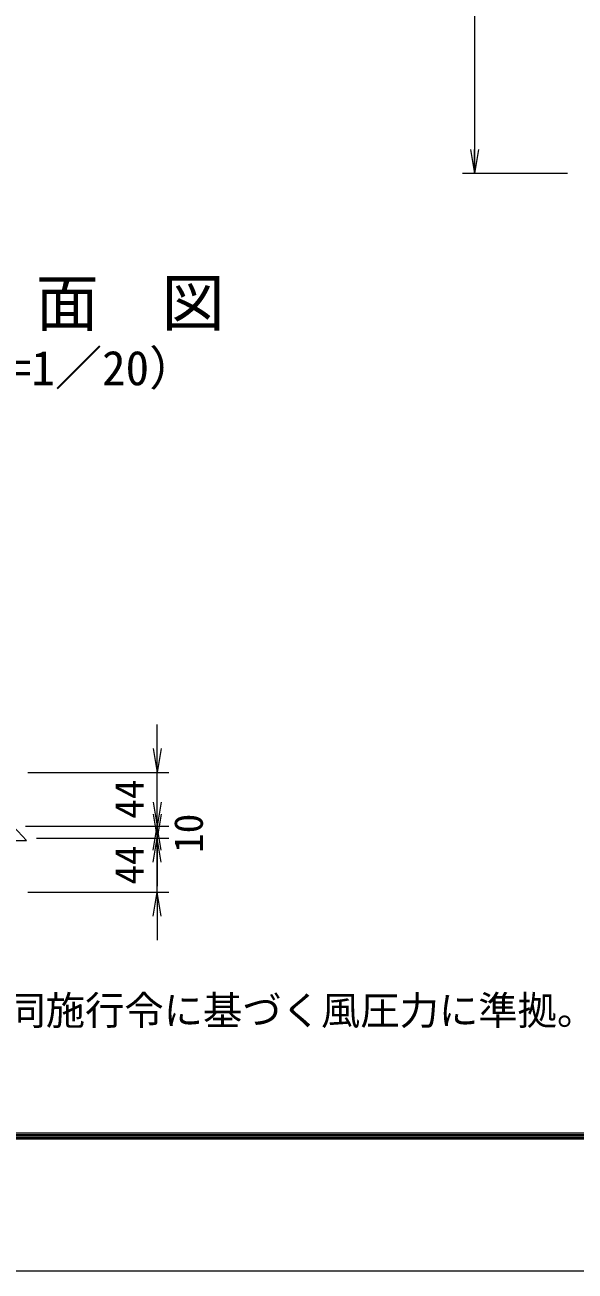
# Model space of a CAD drawing. Units: millimetres at full size, with parts at other scales. Extents: x -4200 to 4200, y -2970 to 2970.
# Drawn here: x 1174 to 2092, y -2970 to -891 of the extents above; entities that cross this region are included whole.
import ezdxf
from ezdxf.enums import TextEntityAlignment as Align

# ---------------------------------------------------------------- set-up
doc = ezdxf.new("R2010")
doc.units = ezdxf.units.MM
doc.header["$LTSCALE"] = 10
doc.layers.add('0-0_D-TTL-TXT', color=7, linetype='Continuous')
for name, color, linetype, lineweight in [('0-6_D-STR-DIM', 7, 'Continuous', 13), ('0-7_0', 7, 'Continuous', 18), ('0-B_D-TTL', 7, 'Continuous', 18)]:
    doc.layers.add(name, color=color, linetype=linetype, lineweight=lineweight)
doc.styles.add('ＭＳ ゴシック', font='')
doc.styles.get('ＭＳ ゴシック').set_extended_font_data('MS Gothic')

# ---------------------------------------------------------------- blocks, each defined once
blk = doc.blocks.new('_Open')
at = {"layer": '0-7_0'}
blk.add_line((-10, 1.667), (0, 0), dxfattribs=at)
blk.add_lwpolyline([(-10, -1.667), (0, 0), (-10, 0)], dxfattribs=at)

msp = doc.modelspace()

# ---------------------------------------------------------------- linework, layer by layer
at = {"layer": '0-6_D-STR-DIM'}
for p, q in [((1924.27, -538.63), (1924.27, -1138.63)), ((2079.49, -1138.63), (1904.27, -1138.63)), ((1394.4, -2097.95), (1394.4, -2057.95)), ((1178.77, -2137.95), (1414.4, -2137.95)), ((1394.4, -2227.95), (1394.4, -2137.95)), ((1394.4, -2187.95), (1394.4, -2147.95)), ((1394.4, -2207.95), (1394.4, -2167.95)), ((1176.77, -2251.66), (1140.77, -2212.89)), ((1174.75, -2227.95), (1414.4, -2227.95)), ((1174.75, -2227.95), (1414.4, -2227.95)), ((1394.4, -2247.95), (1394.4, -2227.95)), ((1158.77, -2251.66), (1176.77, -2251.66)), ((1193.32, -2247.95), (1414.4, -2247.95)), ((1193.32, -2247.95), (1414.4, -2247.95)), ((1394.4, -2337.95), (1394.4, -2247.95)), ((1394.4, -2267.95), (1394.4, -2307.95)), ((1394.4, -2287.95), (1394.4, -2327.95)), ((1178.77, -2337.95), (1414.4, -2337.95)), ((1394.4, -2377.95), (1394.4, -2417.95))]:
    msp.add_line(p, q, dxfattribs=at)
at = {"layer": '0-B_D-TTL', "color": 2}
msp.add_lwpolyline([(-4200, 2970), (4200, 2970), (4200, -2970), (-4200, -2970)], close=True, dxfattribs=at)
at = {"layer": '0-B_D-TTL'}
for points in [[(-3930, 2750), (3930, 2750), (3930, -2750), (-3930, -2750)], [(-3927.5, 2747.5), (3927.5, 2747.5), (3927.5, -2747.5), (-3927.5, -2747.5)], [(-3925, 2745), (3925, 2745), (3925, -2745), (-3925, -2745)], [(-3922.5, 2742.5), (3922.5, 2742.5), (3922.5, -2742.5), (-3922.5, -2742.5)], [(-3920, 2740), (3920, 2740), (3920, -2740), (-3920, -2740)]]:
    msp.add_lwpolyline(points, close=True, dxfattribs=at)

# ---------------------------------------------------------------- block references
at = {"layer": '0-6_D-STR-DIM', "xscale": 4, "yscale": 4}
for p, rotation in [((1924.27, -1138.63), 270), ((1394.4, -2137.95), 270), ((1394.4, -2227.95), 270), ((1394.4, -2247.95), 270), ((1394.4, -2227.95), 90), ((1394.4, -2247.95), 90), ((1394.4, -2337.95), 90)]:
    msp.add_blockref('_Open', p, dxfattribs=dict(at, rotation=rotation))

# ---------------------------------------------------------------- texts
at = {"layer": '0-0_D-TTL-TXT', "style": 'ＭＳ ゴシック'}
for s, height, p in [('正\u3000面\u3000図', 76.98, (982.09, -1416.31)), ('（S=1／20）', 57.7, (1027.58, -1509.5)), ('（設計条件）風荷重：昭和57年改正 建築基準法・同施行令に基づく風圧力に準拠。', 48.09, (-332.45, -2573.6))]:
    msp.add_text(s, height=height, dxfattribs=at).set_placement(p, align=Align.BOTTOM_LEFT)
at = {"layer": '0-6_D-STR-DIM', "style": 'ＭＳ ゴシック'}
for s, p in [('44', (1386.33, -2215.32)), ('10', (1485.31, -2272.36)), ('44', (1386.33, -2325.32))]:
    msp.add_text(s, height=48.09, rotation=90, dxfattribs=at).set_placement(p, align=Align.BOTTOM_LEFT)

doc.saveas('drawing.dxf')
